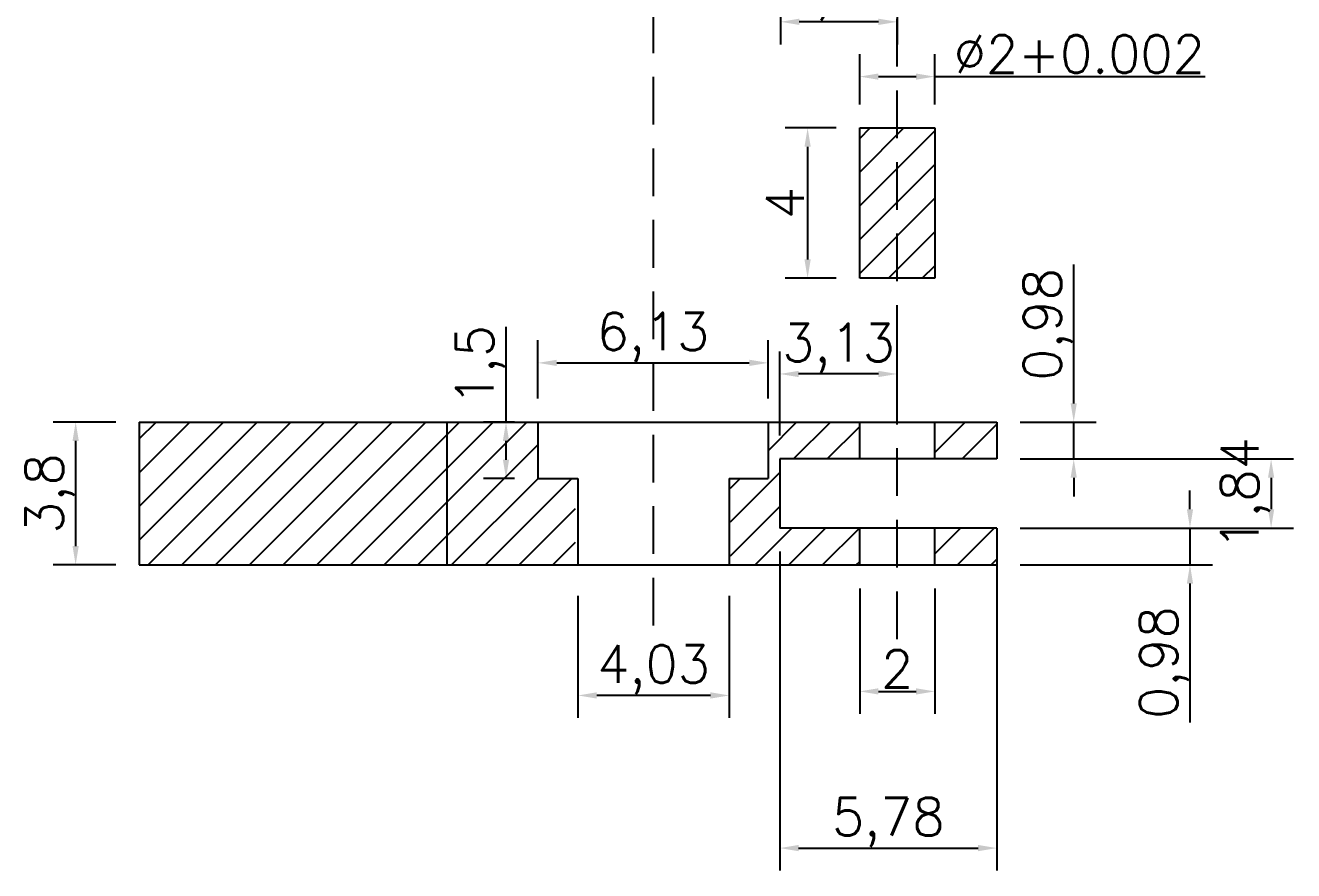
# Model space of a CAD drawing. Header units: millimetres. Extents: x 6817 to 10425, y -2870 to -164.
# Drawn here: x 10231.49 to 10265.27, y -289.98 to -267.48 of the extents above; entities that cross this region are included whole.
import ezdxf

# ---------------------------------------------------------------- set-up
doc = ezdxf.new("R2010")
doc.units = ezdxf.units.MM
doc.linetypes.add('HIDDEN', pattern=[9.524999999999999, 6.35, -3.175])
doc.layers.add('图层2', color=108, linetype='Continuous')
doc.styles.get("Standard").update_dxf_attribs({"font": 'txt', "bigfont": 'gbcbig.shx'})
doc.dimstyles.new('ISO-25', dxfattribs={"dimtxt": 1, "dimasz": 0.5, "dimexe": 0.6, "dimexo": 0.625, "dimgap": 0.1, "dimtad": 1, "dimtxsty": 'Standard', "dimcen": 2.5, "dimadec": 0, "dimazin": 0, "dimtfac": 1, "dimtmove": 0, "dimatfit": 3, "dimfxl": 1, "dimarcsym": 0})

# ---------------------------------------------------------------- blocks, each defined once
blk = doc.blocks.new('*D798')
at = {"layer": 'Defpoints', "color": 0, "linetype": 'ByBlock', "transparency": 16777216}
for p in [(10253.71134191351, -270.2083194601946), (10252.32421043114, -274.2083194601946), (10253.71134191351, -274.2083194601946)]:
    blk.add_point(p, dxfattribs=at)
at = {"layer": '图层2', "color": 0, "linetype": 'ByBlock', "lineweight": -2, "transparency": 16777216}
for p, q in [((10253.08634191351, -270.2083194601946), (10251.72421043114, -270.2083194601946)), ((10252.32421043114, -270.7083194601946), (10252.32421043114, -273.7083194601946)), ((10253.08634191351, -274.2083194601946), (10251.72421043114, -274.2083194601946))]:
    blk.add_line(p, q, dxfattribs=at)
at = {"layer": '图层2', "color": 0, "linetype": 'ByBlock', "transparency": 16777216}
for points in [[(10252.2408770978, -270.7083194601946), (10252.40754376447, -270.7083194601946), (10252.32421043114, -270.2083194601946)], [(10252.2408770978, -273.7083194601946), (10252.40754376447, -273.7083194601946), (10252.32421043114, -274.2083194601946)]]:
    blk.add_solid(points, dxfattribs=at)
at = {"layer": '图层2', "color": 0, "linetype": 'ByBlock', "transparency": 16777216, "insert": (10251.72421043114, -272.208319460193), "char_height": 1, "attachment_point": 5, "rotation": 90}
blk.add_mtext('4', dxfattribs=at)
blk = doc.blocks.new('*D799')
at = {"layer": 'Defpoints', "color": 0, "linetype": 'ByBlock', "transparency": 16777216}
for p in [(10255.71134191351, -268.8411173967306), (10253.71134191351, -270.2083194601946), (10255.71134191351, -270.2083194601946)]:
    blk.add_point(p, dxfattribs=at)
at = {"layer": '图层2', "color": 0, "linetype": 'ByBlock', "lineweight": -2, "transparency": 16777216}
for p, q in [((10253.71134191351, -269.5833194601946), (10253.71134191351, -268.2411173967306)), ((10255.71134191351, -269.5833194601946), (10255.71134191351, -268.2411173967306)), ((10254.21134191351, -268.8411173967306), (10255.21134191351, -268.8411173967306)), ((10255.71134191351, -268.8411173967306), (10262.91134191351, -268.8411173967306))]:
    blk.add_line(p, q, dxfattribs=at)
at = {"layer": '图层2', "color": 0, "linetype": 'ByBlock', "transparency": 16777216}
for points in [[(10254.21134191351, -268.7577840633973), (10254.21134191351, -268.9244507300639), (10253.71134191351, -268.8411173967306)], [(10255.21134191351, -268.7577840633973), (10255.21134191351, -268.9244507300639), (10255.71134191351, -268.8411173967306)]]:
    blk.add_solid(points, dxfattribs=at)
at = {"layer": '图层2', "color": 0, "linetype": 'ByBlock', "transparency": 16777216, "insert": (10259.56134191351, -268.2411173967306), "char_height": 1, "attachment_point": 5}
blk.add_mtext('%%C2+0.002', dxfattribs=at)
blk = doc.blocks.new('*D800')
at = {"layer": 'Defpoints', "color": 0, "linetype": 'ByBlock', "transparency": 16777216}
for p in [(10257.36337794372, -278.0388340254135), (10257.36337794372, -279.0188340254135), (10259.41209536561, -279.0188340254135)]:
    blk.add_point(p, dxfattribs=at)
at = {"layer": '图层2', "color": 0, "linetype": 'ByBlock', "lineweight": -2, "transparency": 16777216}
for p, q in [((10259.41209536561, -277.5388340254135), (10259.41209536561, -273.8388340254135)), ((10257.98837794372, -278.0388340254135), (10260.01209536561, -278.0388340254135)), ((10259.41209536561, -279.0188340254135), (10259.41209536561, -278.0388340254135)), ((10257.98837794372, -279.0188340254135), (10260.01209536561, -279.0188340254135)), ((10259.41209536561, -279.5188340254135), (10259.41209536561, -280.0188340254135))]:
    blk.add_line(p, q, dxfattribs=at)
at = {"layer": '图层2', "color": 0, "linetype": 'ByBlock', "transparency": 16777216}
for points in [[(10259.32876203227, -277.5388340254135), (10259.49542869894, -277.5388340254135), (10259.41209536561, -278.0388340254135)], [(10259.32876203227, -279.5188340254135), (10259.49542869894, -279.5188340254135), (10259.41209536561, -279.0188340254135)]]:
    blk.add_solid(points, dxfattribs=at)
at = {"layer": '图层2', "color": 0, "linetype": 'ByBlock', "transparency": 16777216, "insert": (10258.72876203227, -275.4388340254118), "char_height": 1, "attachment_point": 5, "rotation": 90}
blk.add_mtext('0,98', dxfattribs=at)
blk = doc.blocks.new('*D801')
at = {"layer": 'Defpoints', "color": 0, "linetype": 'ByBlock', "transparency": 16777216}
for p in [(10259.07893433705, -279.0188340254133), (10257.36337794372, -280.8588340254132), (10264.66907052108, -280.8588340254132)]:
    blk.add_point(p, dxfattribs=at)
at = {"layer": '图层2', "color": 0, "linetype": 'ByBlock', "lineweight": -2, "transparency": 16777216}
for p, q in [((10259.70393433705, -279.0188340254133), (10265.26907052108, -279.0188340254133)), ((10264.66907052108, -279.5188340254133), (10264.66907052108, -280.3588340254132)), ((10257.98837794372, -280.8588340254132), (10265.26907052108, -280.8588340254132))]:
    blk.add_line(p, q, dxfattribs=at)
at = {"layer": '图层2', "color": 0, "linetype": 'ByBlock', "transparency": 16777216}
for points in [[(10264.58573718775, -279.5188340254133), (10264.75240385441, -279.5188340254133), (10264.66907052108, -279.0188340254133)], [(10264.58573718775, -280.3588340254132), (10264.75240385441, -280.3588340254132), (10264.66907052108, -280.8588340254132)]]:
    blk.add_solid(points, dxfattribs=at)
at = {"layer": '图层2', "color": 0, "linetype": 'ByBlock', "transparency": 16777216, "insert": (10263.98573718775, -279.9388340254116), "char_height": 1, "attachment_point": 5, "rotation": 90}
blk.add_mtext('1,84', dxfattribs=at)
blk = doc.blocks.new('*D802')
at = {"layer": 'Defpoints', "color": 0, "linetype": 'ByBlock', "transparency": 16777216}
for p in [(10257.36337794372, -280.8588340254132), (10257.36337794372, -281.8388340254132), (10262.50859516104, -281.8388340254132)]:
    blk.add_point(p, dxfattribs=at)
at = {"layer": '图层2', "color": 0, "linetype": 'ByBlock', "lineweight": -2, "transparency": 16777216}
for p, q in [((10262.50859516104, -280.3588340254132), (10262.50859516104, -279.8588340254132)), ((10257.98837794372, -280.8588340254132), (10263.10859516104, -280.8588340254132)), ((10262.50859516104, -280.8588340254132), (10262.50859516104, -281.8388340254132)), ((10257.98837794372, -281.8388340254132), (10263.10859516104, -281.8388340254132)), ((10262.50859516104, -282.3388340254132), (10262.50859516104, -286.0388340254132))]:
    blk.add_line(p, q, dxfattribs=at)
at = {"layer": '图层2', "color": 0, "linetype": 'ByBlock', "transparency": 16777216}
for points in [[(10262.42526182771, -280.3588340254132), (10262.59192849437, -280.3588340254132), (10262.50859516104, -280.8588340254132)], [(10262.42526182771, -282.3388340254132), (10262.59192849437, -282.3388340254132), (10262.50859516104, -281.8388340254132)]]:
    blk.add_solid(points, dxfattribs=at)
at = {"layer": '图层2', "color": 0, "linetype": 'ByBlock', "transparency": 16777216, "insert": (10261.82526182771, -284.4388340254116), "char_height": 1, "attachment_point": 5, "rotation": 90}
blk.add_mtext('0,98', dxfattribs=at)
blk = doc.blocks.new('*D803')
at = {"layer": 'Defpoints', "color": 0, "linetype": 'ByBlock', "transparency": 16777216}
for p in [(10253.71134191351, -281.8388340254132), (10255.71134191351, -281.8388340254132), (10255.71134191351, -285.2074667474335)]:
    blk.add_point(p, dxfattribs=at)
at = {"layer": '图层2', "color": 0, "linetype": 'ByBlock', "lineweight": -2, "transparency": 16777216}
for p, q in [((10253.71134191351, -282.4638340254132), (10253.71134191351, -285.8074667474335)), ((10255.71134191351, -282.4638340254132), (10255.71134191351, -285.8074667474335)), ((10254.21134191351, -285.2074667474335), (10255.21134191351, -285.2074667474335))]:
    blk.add_line(p, q, dxfattribs=at)
at = {"layer": '图层2', "color": 0, "linetype": 'ByBlock', "transparency": 16777216}
for points in [[(10254.21134191351, -285.1241334141002), (10254.21134191351, -285.2908000807668), (10253.71134191351, -285.2074667474335)], [(10255.21134191351, -285.1241334141002), (10255.21134191351, -285.2908000807668), (10255.71134191351, -285.2074667474335)]]:
    blk.add_solid(points, dxfattribs=at)
at = {"layer": '图层2', "color": 0, "linetype": 'ByBlock', "transparency": 16777216, "insert": (10254.71134191351, -284.6074667474335), "char_height": 1, "attachment_point": 5}
blk.add_mtext('2', dxfattribs=at)
blk = doc.blocks.new('*D547')
at = {"layer": 'Defpoints', "color": 0, "linetype": 'ByBlock', "transparency": 16777216}
for p in [(10246.20722462529, -282.0388340254135), (10250.23722462529, -282.0388340254135), (10246.20722462529, -285.3147203497201)]:
    blk.add_point(p, dxfattribs=at)
at = {"layer": '图层2', "color": 0, "linetype": 'ByBlock', "lineweight": -2, "transparency": 16777216}
for p, q in [((10246.20722462529, -282.6638340254135), (10246.20722462529, -285.9147203497201)), ((10250.23722462529, -282.6638340254135), (10250.23722462529, -285.9147203497201)), ((10249.73722462529, -285.3147203497201), (10246.70722462529, -285.3147203497201))]:
    blk.add_line(p, q, dxfattribs=at)
at = {"layer": '图层2', "color": 0, "linetype": 'ByBlock', "transparency": 16777216}
for points in [[(10246.70722462529, -285.2313870163868), (10246.70722462529, -285.3980536830534), (10246.20722462529, -285.3147203497201)], [(10249.73722462529, -285.2313870163868), (10249.73722462529, -285.3980536830534), (10250.23722462529, -285.3147203497201)]]:
    blk.add_solid(points, dxfattribs=at)
at = {"layer": '图层2', "color": 0, "linetype": 'ByBlock', "transparency": 16777216, "insert": (10248.22222462529, -284.6313870163868), "char_height": 1, "attachment_point": 5}
blk.add_mtext('4,03', dxfattribs=at)
blk = doc.blocks.new('*D804')
at = {"layer": 'Defpoints', "color": 0, "linetype": 'ByBlock', "transparency": 16777216}
for p in [(10251.27222462529, -276.4616028466546), (10245.14299885544, -278.0388340254131), (10251.27222462529, -278.0388340254133)]:
    blk.add_point(p, dxfattribs=at)
at = {"layer": '图层2', "color": 0, "linetype": 'ByBlock', "lineweight": -2, "transparency": 16777216}
for p, q in [((10245.14299885544, -277.4138340254131), (10245.14299885544, -275.8616028466546)), ((10251.27222462529, -277.4138340254133), (10251.27222462529, -275.8616028466546)), ((10245.64299885544, -276.4616028466546), (10250.77222462529, -276.4616028466546))]:
    blk.add_line(p, q, dxfattribs=at)
at = {"layer": '图层2', "color": 0, "linetype": 'ByBlock', "transparency": 16777216}
for points in [[(10245.64299885544, -276.3782695133213), (10245.64299885544, -276.5449361799879), (10245.14299885544, -276.4616028466546)], [(10250.77222462529, -276.3782695133213), (10250.77222462529, -276.5449361799879), (10251.27222462529, -276.4616028466546)]]:
    blk.add_solid(points, dxfattribs=at)
at = {"layer": '图层2', "color": 0, "linetype": 'ByBlock', "transparency": 16777216, "insert": (10248.20761174037, -275.7782695133213), "char_height": 1, "attachment_point": 5}
blk.add_mtext('6,13', dxfattribs=at)
blk = doc.blocks.new('*D1066')
at = {"layer": 'Defpoints', "color": 0, "linetype": 'ByBlock', "transparency": 16777216}
for p in [(10251.58563378377, -276.7571848401548), (10254.71134191351, -278.0388340254135), (10251.58563378377, -279.0188340254132)]:
    blk.add_point(p, dxfattribs=at)
at = {"layer": '图层2', "color": 0, "linetype": 'ByBlock', "lineweight": -2, "transparency": 16777216}
for p, q in [((10251.58563378377, -278.3938340254132), (10251.58563378377, -276.1571848401548)), ((10254.71134191351, -277.4138340254135), (10254.71134191351, -276.1571848401548)), ((10254.21134191351, -276.7571848401548), (10252.08563378377, -276.7571848401548))]:
    blk.add_line(p, q, dxfattribs=at)
at = {"layer": '图层2', "color": 0, "linetype": 'ByBlock', "transparency": 16777216}
for points in [[(10252.08563378377, -276.6738515068215), (10252.08563378377, -276.8405181734881), (10251.58563378377, -276.7571848401548)], [(10254.21134191351, -276.6738515068215), (10254.21134191351, -276.8405181734881), (10254.71134191351, -276.7571848401548)]]:
    blk.add_solid(points, dxfattribs=at)
at = {"layer": '图层2', "color": 0, "linetype": 'ByBlock', "transparency": 16777216, "insert": (10253.14848784864, -276.0738515068215), "char_height": 1, "attachment_point": 5}
blk.add_mtext('3,13', dxfattribs=at)
blk = doc.blocks.new('*D1343')
at = {"layer": 'Defpoints', "color": 0, "linetype": 'ByBlock', "transparency": 16777216}
for p in [(10234.52141083216, -278.0388340254131), (10232.83004475362, -281.8388340254132), (10234.52141083216, -281.8388340254132)]:
    blk.add_point(p, dxfattribs=at)
at = {"layer": '图层2', "color": 0, "linetype": 'ByBlock', "lineweight": -2, "transparency": 16777216}
for p, q in [((10233.89641083216, -278.0388340254131), (10232.23004475362, -278.0388340254131)), ((10232.83004475362, -278.5388340254131), (10232.83004475362, -281.3388340254132)), ((10233.89641083216, -281.8388340254132), (10232.23004475362, -281.8388340254132))]:
    blk.add_line(p, q, dxfattribs=at)
at = {"layer": '图层2', "color": 0, "linetype": 'ByBlock', "transparency": 16777216}
for points in [[(10232.74671142029, -278.5388340254131), (10232.91337808695, -278.5388340254131), (10232.83004475362, -278.0388340254131)], [(10232.74671142029, -281.3388340254132), (10232.91337808695, -281.3388340254132), (10232.83004475362, -281.8388340254132)]]:
    blk.add_solid(points, dxfattribs=at)
at = {"layer": '图层2', "color": 0, "linetype": 'ByBlock', "transparency": 16777216, "insert": (10232.14671142029, -279.9388340254115), "char_height": 1, "attachment_point": 5, "rotation": 90}
blk.add_mtext('3,8', dxfattribs=at)
blk = doc.blocks.new('*D1895')
at = {"layer": 'Defpoints', "color": 0, "linetype": 'ByBlock'}
for p in [(10251.58563378377, -280.8588340254132), (10257.36337794372, -280.8588340254132), (10257.36337794372, -289.3781803802804)]:
    blk.add_point(p, dxfattribs=at)
at = {"layer": '图层2', "color": 0, "linetype": 'ByBlock', "lineweight": -2}
for p, q in [((10251.58563378377, -281.4838340254132), (10251.58563378377, -289.9781803802804)), ((10257.36337794372, -281.4838340254132), (10257.36337794372, -289.9781803802804)), ((10252.08563378377, -289.3781803802804), (10256.86337794372, -289.3781803802804))]:
    blk.add_line(p, q, dxfattribs=at)
at = {"layer": '图层2', "color": 0, "linetype": 'ByBlock'}
for points in [[(10252.08563378377, -289.2948470469471), (10252.08563378377, -289.4615137136137), (10251.58563378377, -289.3781803802804)], [(10256.86337794372, -289.2948470469471), (10256.86337794372, -289.4615137136137), (10257.36337794372, -289.3781803802804)]]:
    blk.add_solid(points, dxfattribs=at)
at = {"layer": '图层2', "color": 0, "linetype": 'ByBlock', "insert": (10254.47450586374, -288.6948470469471), "char_height": 1, "attachment_point": 5}
blk.add_mtext('5,78', dxfattribs=at)
blk = doc.blocks.new('*D1937')
at = {"layer": 'Defpoints', "color": 0, "linetype": 'ByBlock'}
for p in [(10244.29167530588, -278.0388340254133), (10245.14299885544, -278.0388340254133), (10245.14299885544, -279.5388340254133)]:
    blk.add_point(p, dxfattribs=at)
at = {"layer": '图层2', "color": 0, "linetype": 'ByBlock', "lineweight": -2}
for p, q in [((10244.29167530588, -278.0388340254133), (10244.29167530588, -275.5055006920799)), ((10244.51799885544, -278.0388340254133), (10243.69167530588, -278.0388340254133)), ((10244.29167530588, -279.0388340254133), (10244.29167530588, -278.5388340254133)), ((10244.51799885544, -279.5388340254133), (10243.69167530588, -279.5388340254133))]:
    blk.add_line(p, q, dxfattribs=at)
at = {"layer": '图层2', "color": 0, "linetype": 'ByBlock'}
for points in [[(10244.20834197255, -278.5388340254133), (10244.37500863922, -278.5388340254133), (10244.29167530588, -278.0388340254133)], [(10244.20834197255, -279.0388340254133), (10244.37500863922, -279.0388340254133), (10244.29167530588, -279.5388340254133)]]:
    blk.add_solid(points, dxfattribs=at)
at = {"layer": '图层2', "color": 0, "linetype": 'ByBlock', "insert": (10243.60834197255, -276.522167358745), "char_height": 1, "attachment_point": 5, "rotation": 90}
blk.add_mtext('1,5', dxfattribs=at)
blk = doc.blocks.new('*D1969')
at = {"layer": 'Defpoints', "color": 0, "linetype": 'ByBlock'}
for p in [(10251.60170223606, -256.5388127685609), (10254.71134191351, -256.5388127685609), (10251.60170223606, -267.3828427206655)]:
    blk.add_point(p, dxfattribs=at)
at = {"layer": '图层2', "color": 0, "linetype": 'ByBlock', "lineweight": -2}
for p, q in [((10251.60170223606, -257.1638127685609), (10251.60170223606, -267.9828427206655)), ((10254.71134191351, -257.1638127685609), (10254.71134191351, -267.9828427206655)), ((10254.21134191351, -267.3828427206655), (10252.10170223606, -267.3828427206655))]:
    blk.add_line(p, q, dxfattribs=at)
at = {"layer": '图层2', "color": 0, "linetype": 'ByBlock'}
for points in [[(10252.10170223606, -267.2995093873321), (10252.10170223606, -267.4661760539988), (10251.60170223606, -267.3828427206655)], [(10254.21134191351, -267.2995093873321), (10254.21134191351, -267.4661760539988), (10254.71134191351, -267.3828427206655)]]:
    blk.add_solid(points, dxfattribs=at)
at = {"layer": '图层2', "color": 0, "linetype": 'ByBlock', "insert": (10253.15652207479, -266.6995093873321), "char_height": 1, "attachment_point": 5}
blk.add_mtext('3,11', dxfattribs=at)

msp = doc.modelspace()

# ---------------------------------------------------------------- hatches: boundary and pattern name
at = {"layer": '图层2', "linetype": 'ByBlock'}
h = msp.add_hatch(dxfattribs=at)
h.set_pattern_fill('ANSI31', color=4, scale=0.2)
h.set_pattern_definition([(45, (8848.126696330766, 596.8308135247398), (-0.4490128060534576, 0.4490128060534577), [])])
h.paths.add_polyline_path([(10254.71134191351, -270.2083194601946), (10253.71134191351, -270.2083194601946), (10253.71134191351, -274.2083194601946), (10254.71134191351, -274.2083194601946)])
h.paths.add_polyline_path([(10255.71134191351, -270.2083194601946), (10254.71134191351, -270.2083194601946), (10254.71134191351, -274.2083194601946), (10255.71134191351, -274.2083194601946)])
h = msp.add_hatch(dxfattribs=at)
h.set_pattern_fill('ANSI31', color=4, scale=0.2)
h.set_pattern_definition([(45, (8966.2523948775, 596.8308135247398), (-0.4490128060534576, 0.4490128060534577), [])])
h.paths.add_polyline_path([(10253.71134191351, -278.0388340254131), (10252.22222462529, -278.0388340254133), (10252.22222462529, -279.0188340254133), (10253.71134191351, -279.0188340254133)])
h.paths.add_polyline_path([(10257.36337794372, -279.0188340254133), (10257.36337794372, -278.0388340254133), (10255.71134191351, -278.0388340254133), (10255.71134191351, -279.0188340254131)])
h.paths.add_polyline_path([(10255.71134191351, -281.8388340254132), (10257.36337794372, -281.8388340254132), (10257.36337794372, -280.8588340254132), (10255.71134191351, -280.8588340254132)])
h.paths.add_polyline_path([(10250.27222462529, -281.8388340254132), (10252.22463486995, -281.8388340254132), (10252.22222462529, -280.8588340254132), (10251.58563378377, -280.8588340254132), (10251.58563378377, -279.0188340254133), (10252.22222462529, -279.0188340254131), (10252.22222462529, -278.0388340254133), (10251.27222462529, -278.0388340254133), (10251.27222462529, -279.5388340254135), (10250.27222462529, -279.5388340254133)])
h.paths.add_polyline_path([(10252.22463486995, -281.8388340254132), (10253.71134191351, -281.8388340254132), (10253.71134191351, -280.8588340254132), (10252.22222462529, -280.8588340254132)])
h.paths.add_polyline_path([(10241.51203005036, -281.8388340254132), (10246.14299885544, -281.8388340254132), (10246.14299885544, -279.5388340254133), (10245.14299885544, -279.5388340254133), (10245.14299885544, -278.0388340254133), (10241.51203005036, -278.0388340254133)])
h.paths.add_polyline_path([(10240.01203095811, -281.8388340254132), (10241.51203005036, -281.8388340254132), (10241.51203005036, -278.0388340254133), (10240.01203095811, -278.0388340254133)])
h.paths.add_polyline_path([(10235.81005240624, -281.8388340254132), (10240.01203095811, -281.8388340254132), (10240.01203095811, -278.0388340254133), (10235.81005240624, -278.0388340254133)])
h.paths.add_polyline_path([(10234.52141083216, -281.8388340254132), (10235.81005240624, -281.8388340254132), (10235.81005240624, -278.0388340254133), (10234.52141083216, -278.0388340254135)])

# ---------------------------------------------------------------- linework, layer by layer
at = {"layer": '图层2', "color": 3, "linetype": 'HIDDEN', "ltscale": 0.2}
for p, q in [((10248.22222462529, -283.4531327460491), (10248.22222462529, -247.7544319613819)), ((10254.71134191351, -283.8145164369535), (10254.71134191351, -248.0508673018676))]:
    msp.add_line(p, q, dxfattribs=at)
at = {"layer": '图层2', "color": 6, "linetype": 'ByBlock'}
for p, q in [((10253.71134191351, -270.2083194601946), (10255.71134191351, -270.2083194601946)), ((10253.71134191351, -274.2083194601946), (10253.71134191351, -270.2083194601946)), ((10255.71134191351, -270.2083194601946), (10255.71134191351, -274.2083194601946)), ((10255.71134191351, -274.2083194601946), (10253.71134191351, -274.2083194601946)), ((10234.52141083216, -278.0388340254133), (10234.52141083216, -281.8388340254132)), ((10234.52141083216, -278.0388340254131), (10257.36337794372, -278.0388340254135)), ((10242.71523063628, -278.0388340254131), (10242.71523063628, -281.8388340254135)), ((10257.36337794372, -278.0388340254133), (10257.36337794372, -279.0188340254133)), ((10251.58563378377, -279.0188340254133), (10251.58563378377, -280.8588340254132)), ((10257.36337794372, -279.0188340254133), (10251.58563378377, -279.0188340254133)), ((10257.36337794372, -280.8588340254132), (10251.58563378377, -280.8588340254132)), ((10257.36337794372, -280.8588340254132), (10257.36337794372, -281.8388340254132)), ((10234.52141083216, -281.8388340254132), (10257.36337794372, -281.8388340254132))]:
    msp.add_line(p, q, dxfattribs=at)
at = {"layer": '图层2', "color": 1, "linetype": 'ByBlock'}
for p, q in [((10245.14299885544, -278.0388340254131), (10245.14299885544, -279.5388340254133)), ((10251.27222462529, -278.0388340254133), (10251.27222462529, -279.5388340254133)), ((10253.71134191351, -279.0188340254131), (10253.71134191351, -278.0388340254131)), ((10255.71134191351, -279.0188340254131), (10255.71134191351, -278.0388340254131)), ((10245.14299885544, -279.5388340254133), (10246.20722462529, -279.5388340254133)), ((10246.20722462529, -279.5388340254133), (10246.20722462529, -281.8388340254132)), ((10250.23722462529, -279.5388340254133), (10251.27222462529, -279.5388340254133)), ((10250.23722462529, -279.5388340254133), (10250.23722462529, -281.8388340254132)), ((10253.71134191351, -281.8388340254132), (10253.71134191351, -280.8588340254132)), ((10255.71134191351, -281.8388340254132), (10255.71134191351, -280.8588340254132))]:
    msp.add_line(p, q, dxfattribs=at)

# ---------------------------------------------------------------- dimensions: what is measured, and where the dimension line sits
at = {"layer": '图层2', "color": 3, "linetype": 'ByBlock'}
for base, p1, p2, picture, middle in [((10251.60170223606, -267.3828427206655), (10254.71134191351, -256.5388127685609), (10251.60170223606, -256.5388127685609), '*D1969', (10253.15652207479, -266.6995093873321)), ((10257.36337794372, -289.3781803802804), (10251.58563378377, -280.8588340254132), (10257.36337794372, -280.8588340254132), '*D1895', (10254.47450586374, -288.6948470469471))]:
    dim = msp.add_linear_dim(base=base, p1=p1, p2=p2, dimstyle='ISO-25', dxfattribs=at)
    dim.commit()
    dim.dimension.update_dxf_attribs({"geometry": picture, "text_midpoint": middle})
at = {"layer": '图层2', "color": 2, "linetype": 'ByBlock'}
dim = msp.add_linear_dim(base=(10255.71134191351, -268.8411173967306), p1=(10253.71134191351, -270.2083194601946), p2=(10255.71134191351, -270.2083194601946), text='%%C2+0.002', dimstyle='ISO-25', dxfattribs=at)
dim.commit()
dim.dimension.update_dxf_attribs({"geometry": '*D799', "text_midpoint": (10259.56134191351, -268.2411173967306)})
for base, p1, p2, picture, middle in [((10252.32421043114, -274.2083194601946), (10253.71134191351, -270.2083194601946), (10253.71134191351, -274.2083194601946), '*D798', (10251.72421043114, -272.208319460193)), ((10232.83004475362, -281.8388340254132), (10234.52141083216, -278.0388340254131), (10234.52141083216, -281.8388340254132), '*D1343', (10232.14671142029, -279.9388340254115)), ((10262.50859516104, -281.8388340254132), (10257.36337794372, -280.8588340254132), (10257.36337794372, -281.8388340254132), '*D802', (10261.82526182771, -284.4388340254116))]:
    dim = msp.add_linear_dim(base=base, p1=p1, p2=p2, angle=90, dimstyle='ISO-25', dxfattribs=at)
    dim.commit()
    dim.dimension.update_dxf_attribs({"geometry": picture, "text_midpoint": middle})
for base, p1, p2, picture, middle in [((10259.41209536561, -279.0188340254135), (10257.36337794372, -278.0388340254135), (10257.36337794372, -279.0188340254135), '*D800', (10259.41209536561, -275.4388340254118)), ((10264.66907052108, -280.8588340254132), (10259.07893433705, -279.0188340254133), (10257.36337794372, -280.8588340254132), '*D801', (10264.66907052108, -279.9388340254116))]:
    dim = msp.add_linear_dim(base=base, p1=p1, p2=p2, angle=90, dimstyle='ISO-25', dxfattribs=at)
    dim.commit()
    dim.dimension.update_dxf_attribs({"geometry": picture, "text_midpoint": middle, "dimtype": 160})
for base, p1, p2, picture, middle in [((10251.27222462529, -276.4616028466546), (10245.14299885544, -278.0388340254131), (10251.27222462529, -278.0388340254133), '*D804', (10248.20761174037, -275.7782695133213)), ((10251.58563378377, -276.7571848401548), (10254.71134191351, -278.0388340254135), (10251.58563378377, -279.0188340254132), '*D1066', (10253.14848784864, -276.0738515068215)), ((10246.20722462529, -285.3147203497201), (10250.23722462529, -282.0388340254135), (10246.20722462529, -282.0388340254135), '*D547', (10248.22222462529, -284.6313870163868)), ((10255.71134191351, -285.2074667474335), (10253.71134191351, -281.8388340254132), (10255.71134191351, -281.8388340254132), '*D803', (10254.71134191351, -284.6074667474335))]:
    dim = msp.add_linear_dim(base=base, p1=p1, p2=p2, dimstyle='ISO-25', dxfattribs=at)
    dim.commit()
    dim.dimension.update_dxf_attribs({"geometry": picture, "text_midpoint": middle})
at = {"layer": '图层2', "color": 3, "linetype": 'ByBlock'}
dim = msp.add_linear_dim(base=(10244.29167530588, -278.0388340254133), p1=(10245.14299885544, -279.5388340254133), p2=(10245.14299885544, -278.0388340254133), angle=90, dimstyle='ISO-25', dxfattribs=at)
dim.commit()
dim.dimension.update_dxf_attribs({"geometry": '*D1937', "text_midpoint": (10243.60834197255, -276.522167358745)})

doc.saveas('drawing.dxf')
